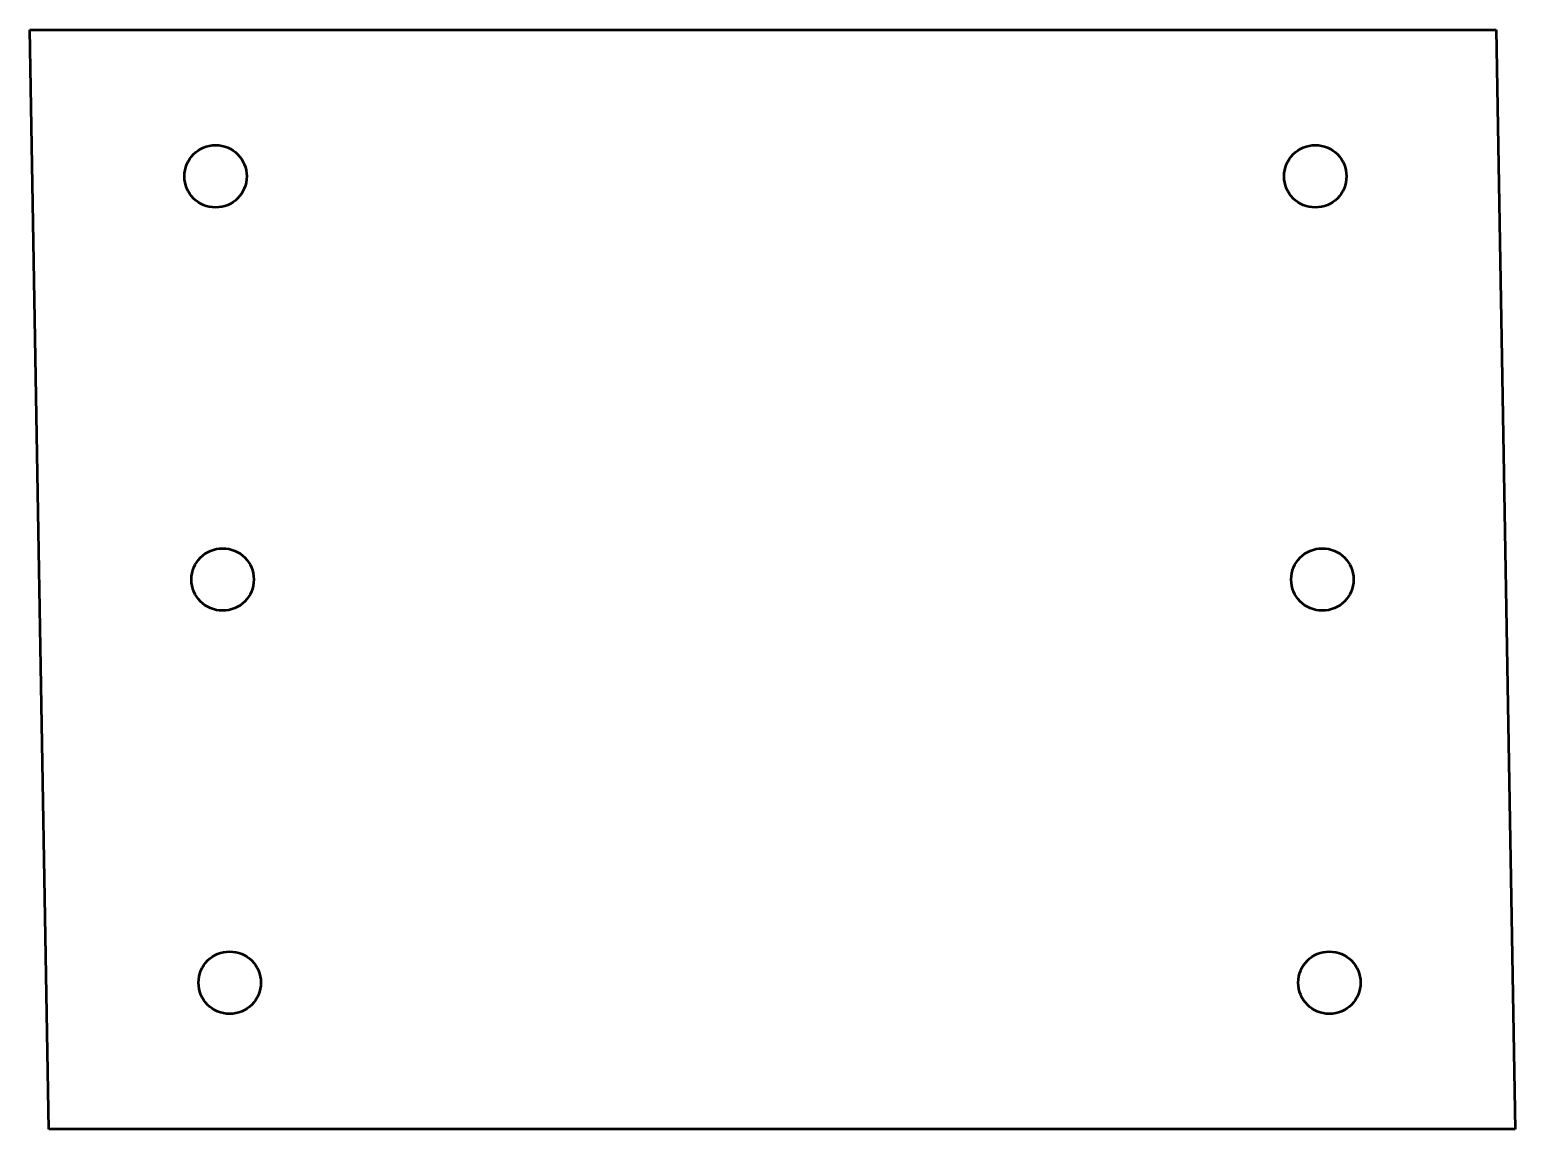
# Model space of a CAD drawing. Header units: millimetres. Extents: x -5 to 400, y 0 to 300.
import ezdxf

# ---------------------------------------------------------------- set-up
doc = ezdxf.new("R2010")
doc.units = ezdxf.units.MM
doc.layers.add('IV_INTERIOR_PROFILES', color=7, linetype='Continuous', lineweight=50)
doc.layers.add('IV_OUTER_PROFILE', color=7, linetype='Continuous', lineweight=50)

msp = doc.modelspace()

# ---------------------------------------------------------------- linework, layer by layer
at = {"layer": 'IV_INTERIOR_PROFILES'}
for centre in [(45.47, 260), (345.45, 260), (47.39, 150), (347.37, 150), (49.31, 40), (349.29, 40)]:
    msp.add_circle(centre, 8.5, dxfattribs=at)
at = {"layer": 'IV_OUTER_PROFILE'}
for p, q in [((-5.24, 300), (394.76, 300)), ((0, 0), (-5.24, 300)), ((394.76, 300), (400, 0)), ((400, 0), (0, 0))]:
    msp.add_line(p, q, dxfattribs=at)

doc.saveas('drawing.dxf')
